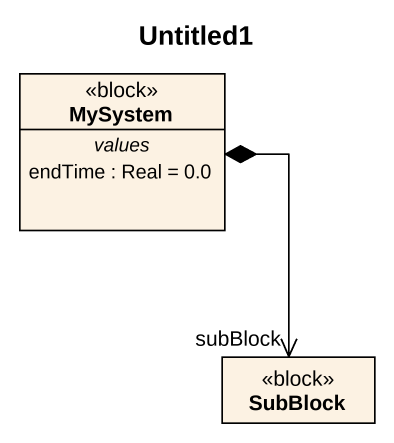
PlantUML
@startuml
title Untitled1
hide circle
hide empty members
class MySystem <<block>> {
  -- values --
  endTime : Real = 0.0
}
class SubBlock <<block>>
MySystem *--> "subBlock" SubBlock
@enduml
